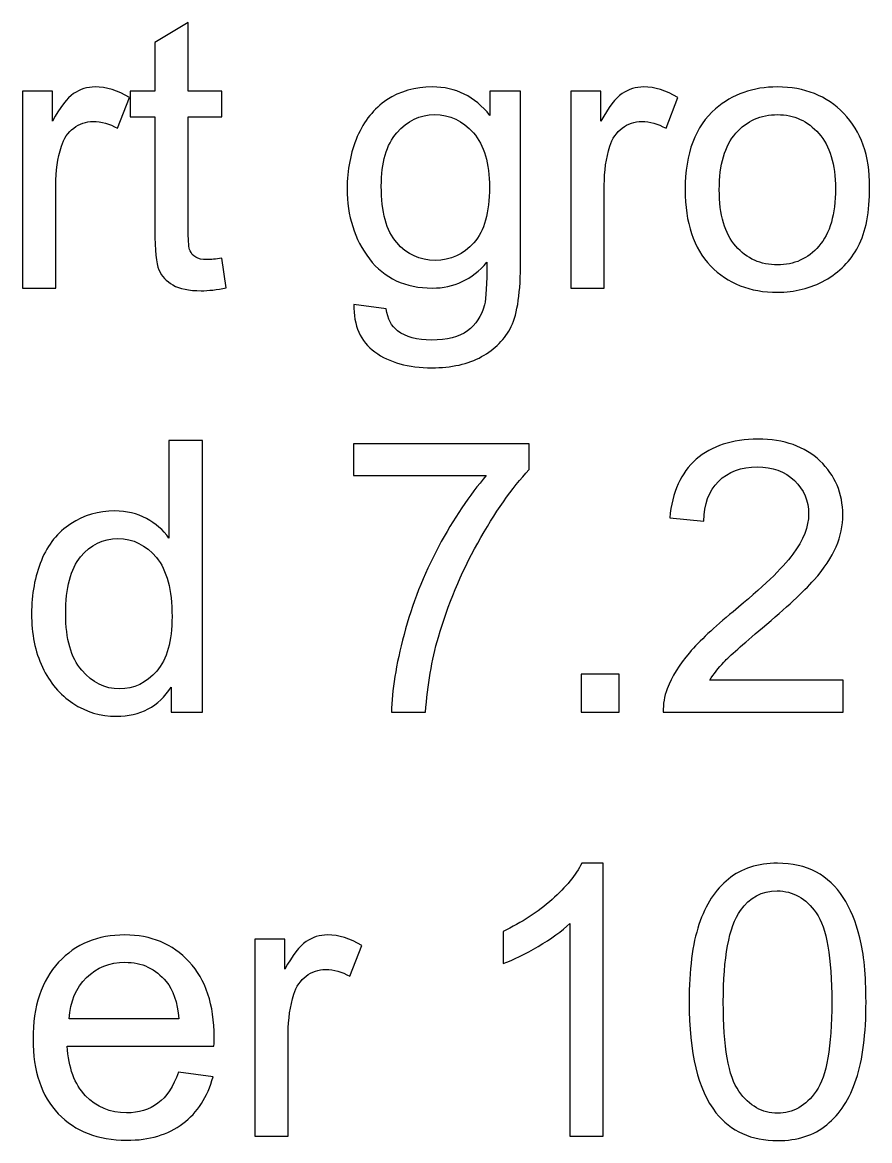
# Model space of a CAD drawing. Header units: millimetres. Extents: x -479 to -15, y -2164 to 1316.
# Drawn here: x -450.36 to -414.98, y 164.96 to 211.67 of the extents above; entities that cross this region are included whole.
import ezdxf

# ---------------------------------------------------------------- set-up
doc = ezdxf.new("R2010")
doc.units = ezdxf.units.MM
doc.header["$MEASUREMENT"] = 0
doc.layers.add('Laag 1', color=7, linetype='Continuous')

msp = doc.modelspace()

# ---------------------------------------------------------------- linework, layer by layer
at = {"layer": 'Laag 1', "color": 250}
for points, knots in [([(-442.0374, 201.8132), (-442.0374, 201.8132), (-441.8472, 200.582), (-441.8472, 200.582), (-441.8472, 200.582), (-442.2382, 200.5001), (-442.5896, 200.4578), (-442.8961, 200.4578), (-442.8961, 200.4578), (-443.4007, 200.4578), (-443.7917, 200.5371), (-444.0717, 200.6983), (-444.0717, 200.6983), (-444.3491, 200.8594), (-444.5446, 201.0681), (-444.6582, 201.3297), (-444.6582, 201.3297), (-444.7718, 201.5912), (-444.8273, 202.1408), (-444.8273, 202.9782), (-444.8273, 202.9782), (-444.8273, 202.9782), (-444.8273, 207.7179), (-444.8273, 207.7179), (-444.8273, 207.7179), (-444.8273, 207.7179), (-445.8577, 207.7179), (-445.8577, 207.7179), (-445.8577, 207.7179), (-445.8577, 207.7179), (-445.8577, 208.7958), (-445.8577, 208.7958), (-445.8577, 208.7958), (-445.8577, 208.7958), (-444.8273, 208.7958), (-444.8273, 208.7958), (-444.8273, 208.7958), (-444.8273, 208.7958), (-444.8273, 210.8301), (-444.8273, 210.8301), (-444.8273, 210.8301), (-444.8273, 210.8301), (-443.4324, 211.6676), (-443.4324, 211.6676), (-443.4324, 211.6676), (-443.4324, 211.6676), (-443.4324, 208.7958), (-443.4324, 208.7958), (-443.4324, 208.7958), (-443.4324, 208.7958), (-442.0374, 208.7958), (-442.0374, 208.7958), (-442.0374, 208.7958), (-442.0374, 208.7958), (-442.0374, 207.7179), (-442.0374, 207.7179), (-442.0374, 207.7179), (-442.0374, 207.7179), (-443.4324, 207.7179), (-443.4324, 207.7179), (-443.4324, 207.7179), (-443.4324, 207.7179), (-443.4324, 202.899), (-443.4324, 202.899), (-443.4324, 202.899), (-443.4324, 202.5001), (-443.4086, 202.2438), (-443.3584, 202.1302), (-443.3584, 202.1302), (-443.3109, 202.0166), (-443.2316, 201.9268), (-443.1206, 201.8581), (-443.1206, 201.8581), (-443.0097, 201.792), (-442.8512, 201.7577), (-442.6451, 201.7577), (-442.6451, 201.7577), (-442.4919, 201.7577), (-442.2884, 201.7762), (-442.0374, 201.8132)], [0, 0, 0, 0, 0.047619, 0.047619, 0.047619, 0.047619, 0.0952381, 0.0952381, 0.0952381, 0.0952381, 0.1428571, 0.1428571, 0.1428571, 0.1428571, 0.1904762, 0.1904762, 0.1904762, 0.1904762, 0.2380952, 0.2380952, 0.2380952, 0.2380952, 0.2857143, 0.2857143, 0.2857143, 0.2857143, 0.3333333, 0.3333333, 0.3333333, 0.3333333, 0.3809524, 0.3809524, 0.3809524, 0.3809524, 0.4285714, 0.4285714, 0.4285714, 0.4285714, 0.4761905, 0.4761905, 0.4761905, 0.4761905, 0.5238095, 0.5238095, 0.5238095, 0.5238095, 0.5714286, 0.5714286, 0.5714286, 0.5714286, 0.6190476, 0.6190476, 0.6190476, 0.6190476, 0.6666667, 0.6666667, 0.6666667, 0.6666667, 0.7142857, 0.7142857, 0.7142857, 0.7142857, 0.7619048, 0.7619048, 0.7619048, 0.7619048, 0.8095238, 0.8095238, 0.8095238, 0.8095238, 0.8571429, 0.8571429, 0.8571429, 0.8571429, 0.9047619, 0.9047619, 0.9047619, 0.9047619, 1, 1, 1, 1]), ([(-450.3595, 200.5688), (-450.3595, 200.5688), (-450.3595, 208.7958), (-450.3595, 208.7958), (-450.3595, 208.7958), (-450.3595, 208.7958), (-449.1073, 208.7958), (-449.1073, 208.7958), (-449.1073, 208.7958), (-449.1073, 208.7958), (-449.1073, 207.5356), (-449.1073, 207.5356), (-449.1073, 207.5356), (-448.7876, 208.1194), (-448.4917, 208.5052), (-448.2196, 208.6901), (-448.2196, 208.6901), (-447.9475, 208.8777), (-447.6489, 208.9701), (-447.324, 208.9701), (-447.324, 208.9701), (-446.8537, 208.9701), (-446.3755, 208.8222), (-445.8894, 208.5289), (-445.8894, 208.5289), (-445.8894, 208.5289), (-446.3861, 207.2423), (-446.3861, 207.2423), (-446.3861, 207.2423), (-446.7242, 207.4325), (-447.0624, 207.5277), (-447.4006, 207.5277), (-447.4006, 207.5277), (-447.7044, 207.5277), (-447.9765, 207.4352), (-448.2169, 207.2529), (-448.2169, 207.2529), (-448.4574, 207.0706), (-448.6291, 206.817), (-448.7321, 206.492), (-448.7321, 206.492), (-448.888, 205.998), (-448.9646, 205.4564), (-448.9646, 204.8672), (-448.9646, 204.8672), (-448.9646, 204.8672), (-448.9646, 200.5688), (-448.9646, 200.5688), (-448.9646, 200.5688), (-448.9646, 200.5688), (-450.3595, 200.5688), (-450.3595, 200.5688)], [0, 0, 0, 0, 0.0714286, 0.0714286, 0.0714286, 0.0714286, 0.1428571, 0.1428571, 0.1428571, 0.1428571, 0.2142857, 0.2142857, 0.2142857, 0.2142857, 0.2857143, 0.2857143, 0.2857143, 0.2857143, 0.3571429, 0.3571429, 0.3571429, 0.3571429, 0.4285714, 0.4285714, 0.4285714, 0.4285714, 0.5, 0.5, 0.5, 0.5, 0.5714286, 0.5714286, 0.5714286, 0.5714286, 0.6428571, 0.6428571, 0.6428571, 0.6428571, 0.7142857, 0.7142857, 0.7142857, 0.7142857, 0.7857143, 0.7857143, 0.7857143, 0.7857143, 0.8571429, 0.8571429, 0.8571429, 0.8571429, 1, 1, 1, 1]), ([(-436.5132, 199.8872), (-436.5132, 199.8872), (-435.1658, 199.697), (-435.1658, 199.697), (-435.1658, 199.697), (-435.1103, 199.2795), (-434.9518, 198.9757), (-434.6929, 198.7829), (-434.6929, 198.7829), (-434.3468, 198.5266), (-433.8739, 198.3971), (-433.2742, 198.3971), (-433.2742, 198.3971), (-432.6295, 198.3971), (-432.1302, 198.5266), (-431.7788, 198.7829), (-431.7788, 198.7829), (-431.4274, 199.0391), (-431.1897, 199.4011), (-431.0655, 199.8634), (-431.0655, 199.8634), (-430.9942, 200.1461), (-430.9598, 200.7405), (-430.9651, 201.6467), (-430.9651, 201.6467), (-431.5754, 200.9281), (-432.3336, 200.5688), (-433.2424, 200.5688), (-433.2424, 200.5688), (-434.3732, 200.5688), (-435.2503, 200.9757), (-435.8685, 201.792), (-435.8685, 201.792), (-436.4894, 202.6057), (-436.7985, 203.5832), (-436.7985, 204.7219), (-436.7985, 204.7219), (-436.7985, 205.5066), (-436.6558, 206.2305), (-436.3731, 206.8936), (-436.3731, 206.8936), (-436.0905, 207.5567), (-435.6783, 208.0666), (-435.1394, 208.4286), (-435.1394, 208.4286), (-434.6004, 208.7905), (-433.9663, 208.9701), (-433.2372, 208.9701), (-433.2372, 208.9701), (-432.2676, 208.9701), (-431.4671, 208.5739), (-430.8383, 207.7813), (-430.8383, 207.7813), (-430.8383, 207.7813), (-430.8383, 208.7958), (-430.8383, 208.7958), (-430.8383, 208.7958), (-430.8383, 208.7958), (-429.5543, 208.7958), (-429.5543, 208.7958), (-429.5543, 208.7958), (-429.5543, 208.7958), (-429.5543, 201.6916), (-429.5543, 201.6916), (-429.5543, 201.6916), (-429.5543, 200.4103), (-429.6838, 199.5041), (-429.9453, 198.9704), (-429.9453, 198.9704), (-430.2042, 198.4368), (-430.619, 198.0141), (-431.1817, 197.7049), (-431.1817, 197.7049), (-431.7471, 197.3958), (-432.4419, 197.24), (-433.2662, 197.24), (-433.2662, 197.24), (-434.2464, 197.24), (-435.0363, 197.4592), (-435.6387, 197.9004), (-435.6387, 197.9004), (-436.2437, 198.339), (-436.5343, 199.0021), (-436.5132, 199.8872)], [0, 0, 0, 0, 0.0454545, 0.0454545, 0.0454545, 0.0454545, 0.0909091, 0.0909091, 0.0909091, 0.0909091, 0.1363636, 0.1363636, 0.1363636, 0.1363636, 0.1818182, 0.1818182, 0.1818182, 0.1818182, 0.2272727, 0.2272727, 0.2272727, 0.2272727, 0.2727273, 0.2727273, 0.2727273, 0.2727273, 0.3181818, 0.3181818, 0.3181818, 0.3181818, 0.3636364, 0.3636364, 0.3636364, 0.3636364, 0.4090909, 0.4090909, 0.4090909, 0.4090909, 0.4545455, 0.4545455, 0.4545455, 0.4545455, 0.5, 0.5, 0.5, 0.5, 0.5454545, 0.5454545, 0.5454545, 0.5454545, 0.5909091, 0.5909091, 0.5909091, 0.5909091, 0.6363636, 0.6363636, 0.6363636, 0.6363636, 0.6818182, 0.6818182, 0.6818182, 0.6818182, 0.7272727, 0.7272727, 0.7272727, 0.7272727, 0.7727273, 0.7727273, 0.7727273, 0.7727273, 0.8181818, 0.8181818, 0.8181818, 0.8181818, 0.8636364, 0.8636364, 0.8636364, 0.8636364, 0.9090909, 0.9090909, 0.9090909, 0.9090909, 1, 1, 1, 1]), ([(-427.4566, 200.5688), (-427.4566, 200.5688), (-427.4566, 208.7958), (-427.4566, 208.7958), (-427.4566, 208.7958), (-427.4566, 208.7958), (-426.2044, 208.7958), (-426.2044, 208.7958), (-426.2044, 208.7958), (-426.2044, 208.7958), (-426.2044, 207.5356), (-426.2044, 207.5356), (-426.2044, 207.5356), (-425.8847, 208.1194), (-425.5888, 208.5052), (-425.3167, 208.6901), (-425.3167, 208.6901), (-425.0446, 208.8777), (-424.746, 208.9701), (-424.4211, 208.9701), (-424.4211, 208.9701), (-423.9508, 208.9701), (-423.4726, 208.8222), (-422.9865, 208.5289), (-422.9865, 208.5289), (-422.9865, 208.5289), (-423.4832, 207.2423), (-423.4832, 207.2423), (-423.4832, 207.2423), (-423.8213, 207.4325), (-424.1595, 207.5277), (-424.4977, 207.5277), (-424.4977, 207.5277), (-424.8015, 207.5277), (-425.0736, 207.4352), (-425.314, 207.2529), (-425.314, 207.2529), (-425.5545, 207.0706), (-425.7262, 206.817), (-425.8292, 206.492), (-425.8292, 206.492), (-425.9851, 205.998), (-426.0617, 205.4564), (-426.0617, 204.8672), (-426.0617, 204.8672), (-426.0617, 204.8672), (-426.0617, 200.5688), (-426.0617, 200.5688), (-426.0617, 200.5688), (-426.0617, 200.5688), (-427.4566, 200.5688), (-427.4566, 200.5688)], [0, 0, 0, 0, 0.0714286, 0.0714286, 0.0714286, 0.0714286, 0.1428571, 0.1428571, 0.1428571, 0.1428571, 0.2142857, 0.2142857, 0.2142857, 0.2142857, 0.2857143, 0.2857143, 0.2857143, 0.2857143, 0.3571429, 0.3571429, 0.3571429, 0.3571429, 0.4285714, 0.4285714, 0.4285714, 0.4285714, 0.5, 0.5, 0.5, 0.5, 0.5714286, 0.5714286, 0.5714286, 0.5714286, 0.6428571, 0.6428571, 0.6428571, 0.6428571, 0.7142857, 0.7142857, 0.7142857, 0.7142857, 0.7857143, 0.7857143, 0.7857143, 0.7857143, 0.8571429, 0.8571429, 0.8571429, 0.8571429, 1, 1, 1, 1]), ([(-422.6853, 204.6823), (-422.6853, 206.2014), (-422.2626, 207.3269), (-421.4145, 208.0587), (-421.4145, 208.0587), (-420.7091, 208.6663), (-419.8452, 208.9701), (-418.8281, 208.9701), (-418.8281, 208.9701), (-417.7, 208.9701), (-416.7753, 208.6003), (-416.0567, 207.8605), (-416.0567, 207.8605), (-415.3407, 207.1234), (-414.9814, 206.101), (-414.9814, 204.7985), (-414.9814, 204.7985), (-414.9814, 203.7418), (-415.1399, 202.9122), (-415.457, 202.3072), (-415.457, 202.3072), (-415.774, 201.7022), (-416.2363, 201.2319), (-416.844, 200.8964), (-416.844, 200.8964), (-417.449, 200.5609), (-418.1121, 200.3944), (-418.8281, 200.3944), (-418.8281, 200.3944), (-419.98, 200.3944), (-420.9099, 200.7617), (-421.6206, 201.4988), (-421.6206, 201.4988), (-422.3313, 202.2359), (-422.6853, 203.2979), (-422.6853, 204.6823)], [0, 0, 0, 0, 0.1, 0.1, 0.1, 0.1, 0.2, 0.2, 0.2, 0.2, 0.3, 0.3, 0.3, 0.3, 0.4, 0.4, 0.4, 0.4, 0.5, 0.5, 0.5, 0.5, 0.6, 0.6, 0.6, 0.6, 0.7, 0.7, 0.7, 0.7, 0.8, 0.8, 0.8, 0.8, 1, 1, 1, 1]), ([(-435.3718, 204.8223), (-435.3718, 203.747), (-435.1579, 202.9624), (-434.7299, 202.4684), (-434.7299, 202.4684), (-434.2992, 201.9743), (-433.7629, 201.726), (-433.1183, 201.726), (-433.1183, 201.726), (-432.4763, 201.726), (-431.94, 201.9717), (-431.5041, 202.4631), (-431.5041, 202.4631), (-431.0708, 202.9545), (-430.8541, 203.7259), (-430.8541, 204.7774), (-430.8541, 204.7774), (-430.8541, 205.7813), (-431.0787, 206.5396), (-431.5252, 207.0495), (-431.5252, 207.0495), (-431.9717, 207.5594), (-432.5106, 207.813), (-433.1394, 207.813), (-433.1394, 207.813), (-433.7603, 207.813), (-434.286, 207.562), (-434.7219, 207.06), (-434.7219, 207.06), (-435.1552, 206.5581), (-435.3718, 205.813), (-435.3718, 204.8223)], [0, 0, 0, 0, 0.1111111, 0.1111111, 0.1111111, 0.1111111, 0.2222222, 0.2222222, 0.2222222, 0.2222222, 0.3333333, 0.3333333, 0.3333333, 0.3333333, 0.4444444, 0.4444444, 0.4444444, 0.4444444, 0.5555556, 0.5555556, 0.5555556, 0.5555556, 0.6666667, 0.6666667, 0.6666667, 0.6666667, 0.7777778, 0.7777778, 0.7777778, 0.7777778, 1, 1, 1, 1]), ([(-421.2587, 204.6796), (-421.2587, 203.6282), (-421.0288, 202.8409), (-420.5691, 202.3204), (-420.5691, 202.3204), (-420.1068, 201.7973), (-419.5282, 201.5357), (-418.8281, 201.5357), (-418.8281, 201.5357), (-418.1359, 201.5357), (-417.5599, 201.7973), (-417.0976, 202.323), (-417.0976, 202.323), (-416.6379, 202.8488), (-416.4081, 203.6493), (-416.4081, 204.7246), (-416.4081, 204.7246), (-416.4081, 205.7391), (-416.6406, 206.5079), (-417.1029, 207.0283), (-417.1029, 207.0283), (-417.5652, 207.5514), (-418.1412, 207.813), (-418.8281, 207.813), (-418.8281, 207.813), (-419.5282, 207.813), (-420.1068, 207.5541), (-420.5691, 207.0336), (-420.5691, 207.0336), (-421.0288, 206.5131), (-421.2587, 205.7285), (-421.2587, 204.6796)], [0, 0, 0, 0, 0.1111111, 0.1111111, 0.1111111, 0.1111111, 0.2222222, 0.2222222, 0.2222222, 0.2222222, 0.3333333, 0.3333333, 0.3333333, 0.3333333, 0.4444444, 0.4444444, 0.4444444, 0.4444444, 0.5555556, 0.5555556, 0.5555556, 0.5555556, 0.6666667, 0.6666667, 0.6666667, 0.6666667, 0.7777778, 0.7777778, 0.7777778, 0.7777778, 1, 1, 1, 1]), ([(-444.1431, 182.8599), (-444.1431, 182.8599), (-444.1431, 183.9035), (-444.1431, 183.9035), (-444.1431, 183.9035), (-444.6636, 183.0924), (-445.4297, 182.6855), (-446.4416, 182.6855), (-446.4416, 182.6855), (-447.0968, 182.6855), (-447.6992, 182.8652), (-448.246, 183.2271), (-448.246, 183.2271), (-448.7956, 183.5864), (-449.2209, 184.091), (-449.5247, 184.7357), (-449.5247, 184.7357), (-449.8259, 185.3829), (-449.9765, 186.1253), (-449.9765, 186.9655), (-449.9765, 186.9655), (-449.9765, 187.7845), (-449.8391, 188.5268), (-449.567, 189.1953), (-449.567, 189.1953), (-449.2922, 189.861), (-448.8827, 190.3736), (-448.3359, 190.7276), (-448.3359, 190.7276), (-447.7916, 191.0842), (-447.1787, 191.2612), (-446.505, 191.2612), (-446.505, 191.2612), (-446.0083, 191.2612), (-445.5671, 191.1556), (-445.1814, 190.9469), (-445.1814, 190.9469), (-444.7957, 190.7381), (-444.4813, 190.4634), (-444.2382, 190.1279), (-444.2382, 190.1279), (-444.2382, 190.1279), (-444.2382, 194.2096), (-444.2382, 194.2096), (-444.2382, 194.2096), (-444.2382, 194.2096), (-442.8433, 194.2096), (-442.8433, 194.2096), (-442.8433, 194.2096), (-442.8433, 194.2096), (-442.8433, 182.8599), (-442.8433, 182.8599), (-442.8433, 182.8599), (-442.8433, 182.8599), (-444.1431, 182.8599), (-444.1431, 182.8599)], [0, 0, 0, 0, 0.0666667, 0.0666667, 0.0666667, 0.0666667, 0.1333333, 0.1333333, 0.1333333, 0.1333333, 0.2, 0.2, 0.2, 0.2, 0.2666667, 0.2666667, 0.2666667, 0.2666667, 0.3333333, 0.3333333, 0.3333333, 0.3333333, 0.4, 0.4, 0.4, 0.4, 0.4666667, 0.4666667, 0.4666667, 0.4666667, 0.5333333, 0.5333333, 0.5333333, 0.5333333, 0.6, 0.6, 0.6, 0.6, 0.6666667, 0.6666667, 0.6666667, 0.6666667, 0.7333333, 0.7333333, 0.7333333, 0.7333333, 0.8, 0.8, 0.8, 0.8, 0.8666667, 0.8666667, 0.8666667, 0.8666667, 1, 1, 1, 1]), ([(-436.5344, 192.7354), (-436.5344, 192.7354), (-436.5344, 194.067), (-436.5344, 194.067), (-436.5344, 194.067), (-436.5344, 194.067), (-429.1951, 194.067), (-429.1951, 194.067), (-429.1951, 194.067), (-429.1951, 194.067), (-429.1951, 192.9891), (-429.1951, 192.9891), (-429.1951, 192.9891), (-429.9163, 192.2203), (-430.6349, 191.1978), (-431.343, 189.9218), (-431.343, 189.9218), (-432.0537, 188.6457), (-432.6005, 187.3327), (-432.9889, 185.9827), (-432.9889, 185.9827), (-433.2663, 185.0342), (-433.446, 183.9906), (-433.5226, 182.8599), (-433.5226, 182.8599), (-433.5226, 182.8599), (-434.9492, 182.8599), (-434.9492, 182.8599), (-434.9492, 182.8599), (-434.9334, 183.7529), (-434.759, 184.8334), (-434.4235, 186.0989), (-434.4235, 186.0989), (-434.0879, 187.367), (-433.6098, 188.5876), (-432.9836, 189.7633), (-432.9836, 189.7633), (-432.3575, 190.9389), (-431.6917, 191.9297), (-430.9863, 192.7354), (-430.9863, 192.7354), (-430.9863, 192.7354), (-436.5344, 192.7354), (-436.5344, 192.7354)], [0, 0, 0, 0, 0.0833333, 0.0833333, 0.0833333, 0.0833333, 0.1666667, 0.1666667, 0.1666667, 0.1666667, 0.25, 0.25, 0.25, 0.25, 0.3333333, 0.3333333, 0.3333333, 0.3333333, 0.4166667, 0.4166667, 0.4166667, 0.4166667, 0.5, 0.5, 0.5, 0.5, 0.5833333, 0.5833333, 0.5833333, 0.5833333, 0.6666667, 0.6666667, 0.6666667, 0.6666667, 0.75, 0.75, 0.75, 0.75, 0.8333333, 0.8333333, 0.8333333, 0.8333333, 1, 1, 1, 1]), ([(-416.0858, 184.1914), (-416.0858, 184.1914), (-416.0858, 182.8599), (-416.0858, 182.8599), (-416.0858, 182.8599), (-416.0858, 182.8599), (-423.5995, 182.8599), (-423.5995, 182.8599), (-423.5995, 182.8599), (-423.6101, 183.1954), (-423.5546, 183.5177), (-423.4357, 183.8295), (-423.4357, 183.8295), (-423.2428, 184.3394), (-422.9337, 184.844), (-422.5084, 185.338), (-422.5084, 185.338), (-422.083, 185.8321), (-421.4754, 186.4027), (-420.6855, 187.05), (-420.6855, 187.05), (-419.457, 188.0619), (-418.6221, 188.8624), (-418.1862, 189.4542), (-418.1862, 189.4542), (-417.7476, 190.046), (-417.5283, 190.606), (-417.5283, 191.1344), (-417.5283, 191.1344), (-417.5283, 191.6866), (-417.7265, 192.1516), (-418.1228, 192.532), (-418.1228, 192.532), (-418.5191, 192.9098), (-419.0369, 193.1), (-419.6736, 193.1), (-419.6736, 193.1), (-420.3473, 193.1), (-420.8862, 192.8992), (-421.2905, 192.4977), (-421.2905, 192.4977), (-421.6947, 192.0987), (-421.8981, 191.5439), (-421.9034, 190.8333), (-421.9034, 190.8333), (-421.9034, 190.8333), (-423.33, 190.9759), (-423.33, 190.9759), (-423.33, 190.9759), (-423.2323, 192.0433), (-422.8624, 192.857), (-422.2231, 193.4171), (-422.2231, 193.4171), (-421.5811, 193.9772), (-420.7224, 194.2572), (-419.6419, 194.2572), (-419.6419, 194.2572), (-418.5534, 194.2572), (-417.6895, 193.956), (-417.0554, 193.351), (-417.0554, 193.351), (-416.4187, 192.746), (-416.1017, 191.9957), (-416.1017, 191.1027), (-416.1017, 191.1027), (-416.1017, 190.6483), (-416.1942, 190.2018), (-416.3817, 189.7633), (-416.3817, 189.7633), (-416.5667, 189.3221), (-416.8758, 188.8597), (-417.3064, 188.3736), (-417.3064, 188.3736), (-417.7397, 187.8901), (-418.4557, 187.2217), (-419.4543, 186.3763), (-419.4543, 186.3763), (-420.2918, 185.6736), (-420.8308, 185.198), (-421.0685, 184.947), (-421.0685, 184.947), (-421.3063, 184.696), (-421.5018, 184.4451), (-421.6577, 184.1914), (-421.6577, 184.1914), (-421.6577, 184.1914), (-416.0858, 184.1914), (-416.0858, 184.1914)], [0, 0, 0, 0, 0.0434783, 0.0434783, 0.0434783, 0.0434783, 0.0869565, 0.0869565, 0.0869565, 0.0869565, 0.1304348, 0.1304348, 0.1304348, 0.1304348, 0.173913, 0.173913, 0.173913, 0.173913, 0.2173913, 0.2173913, 0.2173913, 0.2173913, 0.2608696, 0.2608696, 0.2608696, 0.2608696, 0.3043478, 0.3043478, 0.3043478, 0.3043478, 0.3478261, 0.3478261, 0.3478261, 0.3478261, 0.3913043, 0.3913043, 0.3913043, 0.3913043, 0.4347826, 0.4347826, 0.4347826, 0.4347826, 0.4782609, 0.4782609, 0.4782609, 0.4782609, 0.5217391, 0.5217391, 0.5217391, 0.5217391, 0.5652174, 0.5652174, 0.5652174, 0.5652174, 0.6086957, 0.6086957, 0.6086957, 0.6086957, 0.6521739, 0.6521739, 0.6521739, 0.6521739, 0.6956522, 0.6956522, 0.6956522, 0.6956522, 0.7391304, 0.7391304, 0.7391304, 0.7391304, 0.7826087, 0.7826087, 0.7826087, 0.7826087, 0.826087, 0.826087, 0.826087, 0.826087, 0.8695652, 0.8695652, 0.8695652, 0.8695652, 0.9130435, 0.9130435, 0.9130435, 0.9130435, 1, 1, 1, 1]), ([(-448.5499, 186.9628), (-448.5499, 185.9113), (-448.3279, 185.1267), (-447.8814, 184.6062), (-447.8814, 184.6062), (-447.4376, 184.0858), (-446.9119, 183.8268), (-446.3069, 183.8268), (-446.3069, 183.8268), (-445.6966, 183.8268), (-445.1787, 184.0752), (-444.7508, 184.5719), (-444.7508, 184.5719), (-444.3254, 185.0686), (-444.1114, 185.8268), (-444.1114, 186.8466), (-444.1114, 186.8466), (-444.1114, 187.9668), (-444.328, 188.791), (-444.764, 189.3168), (-444.764, 189.3168), (-445.1972, 189.8425), (-445.7336, 190.1041), (-446.3703, 190.1041), (-446.3703, 190.1041), (-446.9911, 190.1041), (-447.5089, 189.8531), (-447.9264, 189.3485), (-447.9264, 189.3485), (-448.3411, 188.8439), (-448.5499, 188.0487), (-448.5499, 186.9628)], [0, 0, 0, 0, 0.1111111, 0.1111111, 0.1111111, 0.1111111, 0.2222222, 0.2222222, 0.2222222, 0.2222222, 0.3333333, 0.3333333, 0.3333333, 0.3333333, 0.4444444, 0.4444444, 0.4444444, 0.4444444, 0.5555556, 0.5555556, 0.5555556, 0.5555556, 0.6666667, 0.6666667, 0.6666667, 0.6666667, 0.7777778, 0.7777778, 0.7777778, 0.7777778, 1, 1, 1, 1]), ([(-427.0208, 182.8599), (-427.0208, 182.8599), (-427.0208, 184.4451), (-427.0208, 184.4451), (-427.0208, 184.4451), (-427.0208, 184.4451), (-425.4356, 184.4451), (-425.4356, 184.4451), (-425.4356, 184.4451), (-425.4356, 184.4451), (-425.4356, 182.8599), (-425.4356, 182.8599), (-425.4356, 182.8599), (-425.4356, 182.8599), (-427.0208, 182.8599), (-427.0208, 182.8599)], [0, 0, 0, 0, 0.2, 0.2, 0.2, 0.2, 0.4, 0.4, 0.4, 0.4, 0.6, 0.6, 0.6, 0.6, 1, 1, 1, 1]), ([(-426.104, 165.151), (-426.104, 165.151), (-427.4989, 165.151), (-427.4989, 165.151), (-427.4989, 165.151), (-427.4989, 165.151), (-427.4989, 174.0332), (-427.4989, 174.0332), (-427.4989, 174.0332), (-427.8345, 173.7109), (-428.2757, 173.3912), (-428.8199, 173.0715), (-428.8199, 173.0715), (-429.3642, 172.7518), (-429.8556, 172.5114), (-430.2888, 172.3529), (-430.2888, 172.3529), (-430.2888, 172.3529), (-430.2888, 173.7003), (-430.2888, 173.7003), (-430.2888, 173.7003), (-429.5095, 174.0649), (-428.8278, 174.5087), (-428.244, 175.0318), (-428.244, 175.0318), (-427.6601, 175.5523), (-427.2453, 176.0569), (-427.0023, 176.5483), (-427.0023, 176.5483), (-427.0023, 176.5483), (-426.104, 176.5483), (-426.104, 176.5483), (-426.104, 176.5483), (-426.104, 176.5483), (-426.104, 165.151), (-426.104, 165.151)], [0, 0, 0, 0, 0.1, 0.1, 0.1, 0.1, 0.2, 0.2, 0.2, 0.2, 0.3, 0.3, 0.3, 0.3, 0.4, 0.4, 0.4, 0.4, 0.5, 0.5, 0.5, 0.5, 0.6, 0.6, 0.6, 0.6, 0.7, 0.7, 0.7, 0.7, 0.8, 0.8, 0.8, 0.8, 1, 1, 1, 1]), ([(-422.5189, 170.7519), (-422.5189, 172.0914), (-422.3816, 173.1746), (-422.1068, 173.9936), (-422.1068, 173.9936), (-421.8294, 174.8152), (-421.4199, 175.4466), (-420.8757, 175.8878), (-420.8757, 175.8878), (-420.3341, 176.329), (-419.6498, 176.5483), (-418.8255, 176.5483), (-418.8255, 176.5483), (-418.2179, 176.5483), (-417.6842, 176.4268), (-417.2219, 176.1811), (-417.2219, 176.1811), (-416.7622, 175.9354), (-416.3817, 175.5814), (-416.0858, 175.119), (-416.0858, 175.119), (-415.7899, 174.6593), (-415.5574, 174.0966), (-415.3884, 173.4335), (-415.3884, 173.4335), (-415.2166, 172.7703), (-415.1321, 171.8747), (-415.1321, 170.7519), (-415.1321, 170.7519), (-415.1321, 169.4204), (-415.2695, 168.3425), (-415.5416, 167.5235), (-415.5416, 167.5235), (-415.8137, 166.7018), (-416.2232, 166.0704), (-416.7674, 165.6265), (-416.7674, 165.6265), (-417.309, 165.1827), (-417.9959, 164.9608), (-418.8255, 164.9608), (-418.8255, 164.9608), (-419.9166, 164.9608), (-420.7753, 165.3491), (-421.3988, 166.1285), (-421.3988, 166.1285), (-422.1464, 167.0796), (-422.5189, 168.6199), (-422.5189, 170.7519)], [0, 0, 0, 0, 0.0769231, 0.0769231, 0.0769231, 0.0769231, 0.1538462, 0.1538462, 0.1538462, 0.1538462, 0.2307692, 0.2307692, 0.2307692, 0.2307692, 0.3076923, 0.3076923, 0.3076923, 0.3076923, 0.3846154, 0.3846154, 0.3846154, 0.3846154, 0.4615385, 0.4615385, 0.4615385, 0.4615385, 0.5384615, 0.5384615, 0.5384615, 0.5384615, 0.6153846, 0.6153846, 0.6153846, 0.6153846, 0.6923077, 0.6923077, 0.6923077, 0.6923077, 0.7692308, 0.7692308, 0.7692308, 0.7692308, 0.8461538, 0.8461538, 0.8461538, 0.8461538, 1, 1, 1, 1]), ([(-421.0923, 170.7466), (-421.0923, 168.8788), (-420.8757, 167.6371), (-420.4397, 167.0241), (-420.4397, 167.0241), (-420.0038, 166.4086), (-419.4649, 166.1021), (-418.8255, 166.1021), (-418.8255, 166.1021), (-418.1862, 166.1021), (-417.6472, 166.4112), (-417.2113, 167.0268), (-417.2113, 167.0268), (-416.7754, 167.645), (-416.5587, 168.8841), (-416.5587, 170.7466), (-416.5587, 170.7466), (-416.5587, 172.6145), (-416.7754, 173.8562), (-417.2113, 174.4691), (-417.2113, 174.4691), (-417.6446, 175.0847), (-418.1888, 175.3911), (-418.8414, 175.3911), (-418.8414, 175.3911), (-419.4807, 175.3911), (-419.9932, 175.119), (-420.3763, 174.5774), (-420.3763, 174.5774), (-420.8545, 173.8879), (-421.0923, 172.6092), (-421.0923, 170.7466)], [0, 0, 0, 0, 0.1111111, 0.1111111, 0.1111111, 0.1111111, 0.2222222, 0.2222222, 0.2222222, 0.2222222, 0.3333333, 0.3333333, 0.3333333, 0.3333333, 0.4444444, 0.4444444, 0.4444444, 0.4444444, 0.5555556, 0.5555556, 0.5555556, 0.5555556, 0.6666667, 0.6666667, 0.6666667, 0.6666667, 0.7777778, 0.7777778, 0.7777778, 0.7777778, 1, 1, 1, 1]), ([(-443.8419, 167.8141), (-443.8419, 167.8141), (-442.3994, 167.6238), (-442.3994, 167.6238), (-442.3994, 167.6238), (-442.624, 166.7864), (-443.0441, 166.1338), (-443.657, 165.6715), (-443.657, 165.6715), (-444.2699, 165.2091), (-445.0519, 164.9766), (-446.0057, 164.9766), (-446.0057, 164.9766), (-447.2051, 164.9766), (-448.1562, 165.3465), (-448.859, 166.0862), (-448.859, 166.0862), (-449.5617, 166.8233), (-449.9131, 167.8616), (-449.9131, 169.1958), (-449.9131, 169.1958), (-449.9131, 170.5749), (-449.5591, 171.6475), (-448.8484, 172.4084), (-448.8484, 172.4084), (-448.1377, 173.1719), (-447.2157, 173.5523), (-446.0823, 173.5523), (-446.0823, 173.5523), (-444.9859, 173.5523), (-444.0903, 173.1798), (-443.3954, 172.4322), (-443.3954, 172.4322), (-442.7006, 171.6845), (-442.3519, 170.633), (-442.3519, 169.2777), (-442.3519, 169.2777), (-442.3519, 169.1958), (-442.3545, 169.0716), (-442.3598, 168.9078), (-442.3598, 168.9078), (-442.3598, 168.9078), (-448.4864, 168.9078), (-448.4864, 168.9078), (-448.4864, 168.9078), (-448.4336, 168.0069), (-448.18, 167.3147), (-447.7203, 166.8366), (-447.7203, 166.8366), (-447.2632, 166.3584), (-446.6899, 166.1179), (-446.0057, 166.1179), (-446.0057, 166.1179), (-445.4958, 166.1179), (-445.0599, 166.2527), (-444.7006, 166.5222), (-444.7006, 166.5222), (-444.3386, 166.7916), (-444.0533, 167.2223), (-443.8419, 167.8141)], [0, 0, 0, 0, 0.0625, 0.0625, 0.0625, 0.0625, 0.125, 0.125, 0.125, 0.125, 0.1875, 0.1875, 0.1875, 0.1875, 0.25, 0.25, 0.25, 0.25, 0.3125, 0.3125, 0.3125, 0.3125, 0.375, 0.375, 0.375, 0.375, 0.4375, 0.4375, 0.4375, 0.4375, 0.5, 0.5, 0.5, 0.5, 0.5625, 0.5625, 0.5625, 0.5625, 0.625, 0.625, 0.625, 0.625, 0.6875, 0.6875, 0.6875, 0.6875, 0.75, 0.75, 0.75, 0.75, 0.8125, 0.8125, 0.8125, 0.8125, 0.875, 0.875, 0.875, 0.875, 1, 1, 1, 1]), ([(-440.6531, 165.151), (-440.6531, 165.151), (-440.6531, 173.378), (-440.6531, 173.378), (-440.6531, 173.378), (-440.6531, 173.378), (-439.4009, 173.378), (-439.4009, 173.378), (-439.4009, 173.378), (-439.4009, 173.378), (-439.4009, 172.1178), (-439.4009, 172.1178), (-439.4009, 172.1178), (-439.0812, 172.7016), (-438.7853, 173.0874), (-438.5132, 173.2723), (-438.5132, 173.2723), (-438.2411, 173.4599), (-437.9425, 173.5523), (-437.6176, 173.5523), (-437.6176, 173.5523), (-437.1473, 173.5523), (-436.6691, 173.4044), (-436.183, 173.1111), (-436.183, 173.1111), (-436.183, 173.1111), (-436.6797, 171.8245), (-436.6797, 171.8245), (-436.6797, 171.8245), (-437.0178, 172.0147), (-437.356, 172.1099), (-437.6942, 172.1099), (-437.6942, 172.1099), (-437.998, 172.1099), (-438.2701, 172.0174), (-438.5105, 171.8351), (-438.5105, 171.8351), (-438.751, 171.6528), (-438.9227, 171.3992), (-439.0257, 171.0742), (-439.0257, 171.0742), (-439.1816, 170.5802), (-439.2582, 170.0386), (-439.2582, 169.4494), (-439.2582, 169.4494), (-439.2582, 169.4494), (-439.2582, 165.151), (-439.2582, 165.151), (-439.2582, 165.151), (-439.2582, 165.151), (-440.6531, 165.151), (-440.6531, 165.151)], [0, 0, 0, 0, 0.0714286, 0.0714286, 0.0714286, 0.0714286, 0.1428571, 0.1428571, 0.1428571, 0.1428571, 0.2142857, 0.2142857, 0.2142857, 0.2142857, 0.2857143, 0.2857143, 0.2857143, 0.2857143, 0.3571429, 0.3571429, 0.3571429, 0.3571429, 0.4285714, 0.4285714, 0.4285714, 0.4285714, 0.5, 0.5, 0.5, 0.5, 0.5714286, 0.5714286, 0.5714286, 0.5714286, 0.6428571, 0.6428571, 0.6428571, 0.6428571, 0.7142857, 0.7142857, 0.7142857, 0.7142857, 0.7857143, 0.7857143, 0.7857143, 0.7857143, 0.8571429, 0.8571429, 0.8571429, 0.8571429, 1, 1, 1, 1]), ([(-448.4072, 170.0491), (-448.4072, 170.0491), (-443.8261, 170.0491), (-443.8261, 170.0491), (-443.8261, 170.0491), (-443.8868, 170.7413), (-444.0639, 171.2591), (-444.3518, 171.6052), (-444.3518, 171.6052), (-444.793, 172.1416), (-445.369, 172.411), (-446.0744, 172.411), (-446.0744, 172.411), (-446.7137, 172.411), (-447.25, 172.197), (-447.6859, 171.769), (-447.6859, 171.769), (-448.1192, 171.341), (-448.3596, 170.7678), (-448.4072, 170.0491)], [0, 0, 0, 0, 0.1666667, 0.1666667, 0.1666667, 0.1666667, 0.3333333, 0.3333333, 0.3333333, 0.3333333, 0.5, 0.5, 0.5, 0.5, 0.6666667, 0.6666667, 0.6666667, 0.6666667, 1, 1, 1, 1])]:
    msp.add_open_spline(points, degree=3, knots=knots, dxfattribs=at)

doc.saveas('drawing.dxf')
